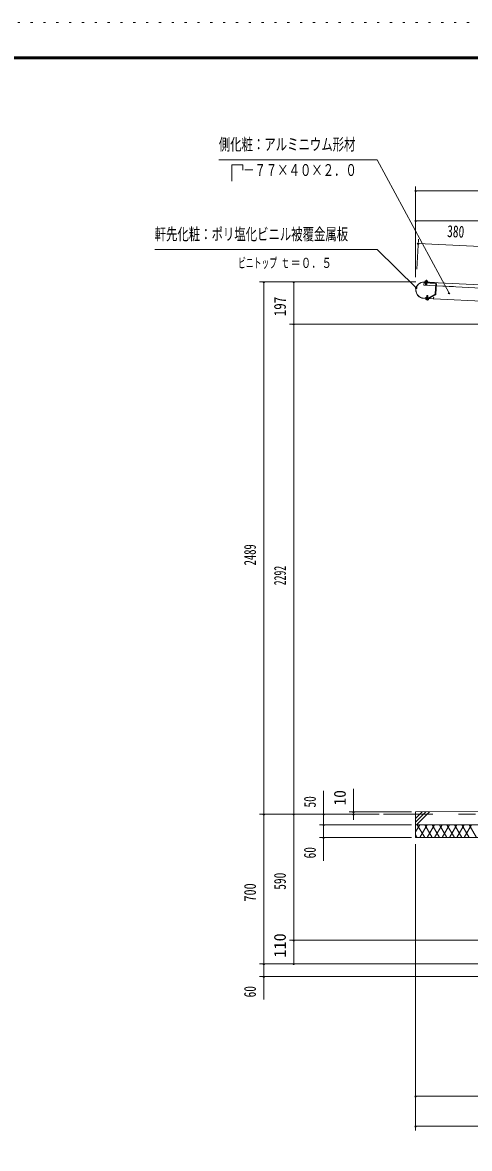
# Model space of a CAD drawing. Units: millimetres, scale not verified. Extents: x -22929 to 22939, y -10500 to 10500.
# Drawn here: x 8145 to 13369, y -2665 to 10500 of the extents above; entities that cross this region are included whole.
import ezdxf
from ezdxf.enums import TextEntityAlignment as Align

# ---------------------------------------------------------------- set-up
doc = ezdxf.new("R2010")
doc.units = ezdxf.units.MM
doc.header["$LTSCALE"] = 50
for name, pattern in [('USER2', [10, 4, -6]), ('USER3', [24, 12, -5, 2, -5]), ('USER4', [3, 0.5, -2.5])]:
    doc.linetypes.add(name, pattern=pattern)
for name, color, linetype, lineweight in [('0-6_2-02BOLD', 7, 'Continuous', 18), ('0-7_2-12HIDDEN', 3, 'USER2', 18), ('0-8_2-22CENTER', 3, 'USER3', 18), ('0-9_2-42THIN', 4, 'Continuous', 18), ('0-A_2-52DIM', 3, 'Continuous', 18), ('0-B_2-62HATCH', 2, 'Continuous', 18), ('0-C_F-F1PAPER', 5, 'Continuous', 18), ('0-D_F-E_J_ADD', 5, 'USER4', 18)]:
    doc.layers.add(name, color=color, linetype=linetype, lineweight=lineweight)
doc.styles.add('ＭＳ ゴシック', font='')
doc.styles.get('ＭＳ ゴシック').set_extended_font_data('MS Gothic')

msp = doc.modelspace()

# ---------------------------------------------------------------- linework, layer by layer
at = {"layer": '0-6_2-02BOLD'}
for p, q in [((17866.27, 7218.25), (12839.07, 7464.12)), ((12839.13, 7465.37), (17866.33, 7219.5)), ((12857.14, 7469.73), (12857.57, 7478.46)), ((12870.17, 7434.06), (12871.09, 7453.28)), ((12871.56, 7469.04), (12871.98, 7477.76)), ((12975.21, 7443.19), (12969.57, 7328.01)), ((12977.56, 7327.62), (12983.2, 7442.8)), ((13687.03, 7386.35), (12982.12, 7420.83)), ((12945.94, 7269.66), (12833.08, 7275.18)), ((12833.14, 7276.43), (12946.01, 7270.9)), ((12867.38, 7269.49), (12866.96, 7260.76)), ((12868.77, 7304.46), (12883.75, 7303.74)), ((12881.38, 7260.07), (12881.8, 7268.8)), ((12967.39, 7324.37), (12899.16, 7283.55)), ((12903.26, 7276.69), (12971.5, 7317.51)), ((12948.8, 7270.77), (13591.77, 7239.31)), ((12364.45, 1244.93), (12739.45, 1244.93)), ((12739.45, 1269.93), (18362.45, 1311.58)), ((18362.45, 1119.93), (12739.45, 1119.93))]:
    msp.add_line(p, q, dxfattribs=at)
for points in [[(12974.13, 7421.22), (12837.3, 7427.91), (12839.13, 7465.36)], [(12842.43, 7466.45), (12959.04, 7460.75), (12958.99, 7459.5)], [(12970.85, 7456.42), (12844, 7462.62), (12843.61, 7454.63), (12970.46, 7448.42)], [(12852.6, 7479.96), (12850.36, 7478.81), (12849.94, 7470.07)], [(12852.6, 7479.96), (12877.07, 7478.78), (12879.19, 7477.42), (12878.78, 7468.69)], [(12856.1, 7454.02), (12855.19, 7434.78), (12870.17, 7434.06), (12867.55, 7431.69), (12857.57, 7432.17), (12855.19, 7434.78)], [(12896.35, 7282.85), (12850.34, 7285.1), (12849.94, 7277.11), (12895.96, 7274.86)], [(12889.01, 7268.45), (12888.59, 7259.72), (12886.34, 7258.57), (12861.87, 7259.74), (12859.75, 7261.11), (12860.17, 7269.83)], [(12882.79, 7283.51), (12883.75, 7303.74), (12881.38, 7306.36), (12871.39, 7306.84), (12868.77, 7304.46), (12867.8, 7284.24)], [(12948.63, 7273.28), (12949.18, 7284.52), (12950.42, 7284.46), (12949.88, 7273.22)], [(12739.45, 1269.93), (12739.45, 969.93), (16489.46, 969.93)]]:
    msp.add_lwpolyline(points, dxfattribs=at)
for points in [[(12848.75, 7470.13), (12879.97, 7468.63), (12879.77, 7464.64), (12848.55, 7466.13)], [(12890.38, 7272.39), (12859.17, 7273.89), (12858.98, 7269.89), (12890.2, 7268.4)]]:
    msp.add_lwpolyline(points, close=True, dxfattribs=at)
for centre, radius, start, end in [((12837.76, 7370.81), 95.75, 87.19998, 267.19998), ((12837.76, 7370.81), 94.5, 89.17036, 267.19998), ((12853.74, 7474.1), 5.79, 48.70595, 87.25218), ((12863.82, 7458.12), 21.27, 67.42085, 107.0813), ((12875.36, 7473.06), 5.79, 87.25218, 125.78362), ((12970.22, 7443.43), 5, 357.2, 87.19998), ((12970.22, 7443.43), 13, 357.2, 87.19998), ((12863.58, 7265.46), 5.79, 267.25218, 305.78362), ((12875.13, 7280.41), 21.27, 247.42085, 287.0813), ((12885.19, 7264.42), 5.79, 228.70595, 267.25218), ((12896.59, 7287.84), 13, 267.19998, 300.88791), ((12896.59, 7287.84), 5, 267.19998, 300.88449), ((12946.13, 7273.4), 3.75, 267.19998, 357.19998), ((12946.13, 7273.4), 2.5, 267.19998, 357.19998), ((12965.08, 7328.23), 4.5, 300.90262, 357.21434), ((12965.08, 7328.23), 12.5, 300.89085, 357.19966)]:
    msp.add_arc(centre, radius, start, end, dxfattribs=at)
at = {"layer": '0-7_2-12HIDDEN'}
for p, q in [((12837.36, 7429.16), (12974.19, 7422.46)), ((12982.19, 7422.08), (13687.09, 7387.6)), ((12739.45, 1244.93), (19489.45, 1244.93))]:
    msp.add_line(p, q, dxfattribs=at)
at = {"layer": '0-8_2-22CENTER'}
for p, q in [((12865.36, 7489.85), (12862.39, 7429.18)), ((12876.55, 7309.34), (12873.58, 7248.68))]:
    msp.add_line(p, q, dxfattribs=at)
at = {"layer": '0-9_2-42THIN'}
for p, q in [((12858.11, 7453.92), (12857.09, 7432.69)), ((12868.07, 7432.16), (12869.09, 7453.38)), ((12870.86, 7306.36), (12869.8, 7284.15)), ((12880.79, 7283.61), (12881.85, 7305.84))]:
    msp.add_line(p, q, dxfattribs=at)
at = {"layer": '0-A_2-52DIM'}
for p, q in [((12739.46, 7521.42), (12739.46, 8582.47)), ((12749.46, 8532.46), (12729.46, 8532.46)), ((12739.46, 8532.46), (18901.95, 8532.46)), ((12749.46, 8182.46), (12729.46, 8182.46)), ((18901.95, 8182.46), (12739.46, 8182.46)), ((12771.81, 7967.24), (12754.72, 7617.66)), ((12779.37, 7917.3), (12759.37, 7917.3)), ((17713.46, 7675.51), (12769.37, 7917.3)), ((10914.45, 7467.43), (12740.31, 7467.43)), ((10974.45, 7467.43), (10954.45, 7467.43)), ((10964.45, 7467.43), (10964.45, -925.07)), ((11324.45, 7467.43), (11304.45, 7467.43)), ((11314.45, -505.07), (11314.45, 7467.43)), ((12756.47, 7397.25), (12736.47, 7397.25)), ((13139.72, 7336.96), (13119.72, 7336.96)), ((13518.82, 6974.93), (11264.45, 6974.93)), ((11324.45, 6974.93), (11304.45, 6974.93)), ((11664.45, 699.93), (11664.45, 1514.93)), ((12014.45, 1177.83), (12014.45, 1539.93)), ((10914.45, 1244.93), (12314.45, 1244.93)), ((10974.45, 1244.93), (10954.45, 1244.93)), ((11324.45, 1244.93), (11304.45, 1244.93)), ((11674.45, 1244.93), (11654.45, 1244.93)), ((11964.45, 1269.93), (12689.45, 1269.93)), ((12024.45, 1269.93), (12004.45, 1269.93)), ((12024.45, 1244.93), (12004.45, 1244.93)), ((11614.45, 1119.93), (12689.45, 1119.93)), ((11674.45, 1119.93), (11654.45, 1119.93)), ((12689.45, 969.93), (11614.45, 969.93)), ((11674.45, 969.93), (11654.45, 969.93)), ((12739.45, 894.93), (12739.45, -2455.07)), ((18287.45, -230.07), (11264.45, -230.07)), ((11324.45, -230.07), (11304.45, -230.07)), ((16414.46, -505.07), (10914.45, -505.07)), ((10974.45, -505.07), (10954.45, -505.07)), ((11324.45, -505.07), (11304.45, -505.07)), ((10914.45, -655.07), (16414.46, -655.07)), ((10974.45, -655.07), (10954.45, -655.07)), ((12749.45, -2055.07), (12729.45, -2055.07)), ((19489.45, -2055.07), (12739.45, -2055.07)), ((12749.45, -2405.07), (12729.45, -2405.07)), ((12739.45, -2405.07), (19489.45, -2405.07))]:
    msp.add_line(p, q, dxfattribs=at)
for points in [[(10439.32, 8894.93), (12289.32, 8894.93), (13129.72, 7336.96)], [(10589.32, 8644.93), (10589.32, 8836.38), (10718.1, 8836.38), (10718.1, 8771.98)], [(12746.47, 7397.25), (12289.32, 7844.93), (9689.32, 7844.93)]]:
    msp.add_lwpolyline(points, dxfattribs=at)
for centre in [(12739.46, 8532.46), (12739.46, 8182.46), (12769.37, 7917.3), (10964.45, 7467.43), (11314.45, 7467.43), (12746.47, 7397.25), (13129.72, 7336.96), (11314.45, 6974.93), (10964.45, 1244.93), (11314.45, 1244.93), (11664.45, 1244.93), (12014.45, 1269.93), (12014.45, 1244.93), (11664.45, 1119.93), (11664.45, 969.93), (11314.45, -230.07), (10964.45, -505.07), (11314.45, -505.07), (10964.45, -655.07), (12739.45, -2055.07), (12739.45, -2405.07)]:
    msp.add_arc(centre, 10, 180, 0, dxfattribs=at)
at = {"layer": '0-B_2-62HATCH'}
for p, q in [((12739.45, 1151.78), (12858.48, 1270.81)), ((12815.74, 1270.5), (12739.45, 1194.21)), ((12901.23, 1271.13), (12750.03, 1119.93)), ((12739.45, 1035.64), (12788.12, 1119.93)), ((12759.25, 1119.93), (12845.85, 969.93)), ((12874.72, 1119.93), (12788.12, 969.93)), ((12932.45, 969.93), (12845.85, 1119.93)), ((12874.72, 969.93), (12961.32, 1119.93)), ((12932.45, 1119.93), (13019.06, 969.93)), ((13047.92, 1119.93), (12961.32, 969.93)), ((13105.66, 969.93), (13019.06, 1119.93)), ((13047.92, 969.93), (13134.53, 1119.93)), ((13105.66, 1119.93), (13192.26, 969.93)), ((13221.13, 1119.93), (13134.53, 969.93)), ((13278.86, 969.93), (13192.26, 1119.93)), ((13221.13, 969.93), (13307.73, 1119.93)), ((13278.86, 1119.93), (13365.47, 969.93)), ((13394.33, 1119.93), (13307.73, 969.93)), ((13452.07, 969.93), (13365.47, 1119.93)), ((12759.25, 969.93), (12739.45, 1004.22))]:
    msp.add_line(p, q, dxfattribs=at)
at = {"layer": '0-C_F-F1PAPER'}
for points in [[(22438.96, -10000), (-6261.04, -10000), (-6261.04, 10100), (22438.96, 10100)], [(22436.46, -9997.5), (-6258.54, -9997.5), (-6258.54, 10097.5), (22436.46, 10097.5)], [(22433.96, -9995), (22433.96, 10095), (-6256.04, 10095), (-6256.04, -9995)], [(22431.46, -9992.5), (-6253.54, -9992.5), (-6253.54, 10092.5), (22431.46, 10092.5)], [(22428.96, -9990), (22428.96, 10090), (-6251.04, 10090), (-6251.04, -9990)], [(22426.46, -9987.5), (-6248.54, -9987.5), (-6248.54, 10087.5), (22426.46, 10087.5)], [(22423.96, -9985), (22423.96, 10085), (-6246.04, 10085), (-6246.04, -9985)], [(22421.46, -9982.5), (-6243.54, -9982.5), (-6243.54, 10082.5), (22421.46, 10082.5)], [(22418.96, -9980), (-6241.04, -9980), (-6241.04, 10080), (22418.96, 10080)], [(22416.46, -9977.5), (-6238.54, -9977.5), (-6238.54, 10077.5), (22416.46, 10077.5)], [(22413.96, -9975), (22413.96, 10075), (-6236.04, 10075), (-6236.04, -9975)]]:
    msp.add_lwpolyline(points, close=True, dxfattribs=at)
at = {"layer": '0-D_F-E_J_ADD'}
msp.add_lwpolyline([(22938.96, -10500), (-6761.04, -10500), (-6761.04, 10500), (22938.96, 10500)], close=True, dxfattribs=at)

# ---------------------------------------------------------------- texts
at = {"layer": '0-A_2-52DIM', "color": 7, "style": 'ＭＳ ゴシック'}
for s, height, width, p in [('側化粧：アルミニウム形材', 139.3, 0.7, (10439.32, 8963.93)), ('\u3000－７７×４０×２．０', 139.3, 0.7, (10589.32, 8663.93)), ('軒先化粧：ポリ塩化ビニル被覆金属板', 139.3, 0.7, (9689.32, 7913.93)), ('ビニトップ ', 118.4, 0.55, (10664.32, 7594.93)), ('ｔ＝０．５', 118.4, 0.75, (11155.52, 7594.93))]:
    msp.add_text(s, height=height, dxfattribs=dict(at, width=width)).set_placement(p, align=Align.BOTTOM_LEFT)
for s, rotation, width, p in [('380', 357.201, 0.7, (13103.52, 7951.02)), ('197', 90, 0.8, (11264.45, 7066.02)), ('2489', 90, 0.65, (10914.45, 4153.07)), ('2292', 90, 0.6, (11264.45, 3920.06)), ('10', 90, 0.95, (11964.45, 1345.25)), ('50', 90, 0.7, (11614.45, 1321.56)), ('60', 90, 0.7, (11614.45, 726.13)), ('590', 90, 0.7, (11264.45, 360.03)), ('700', 90, 0.75, (10914.45, 221.86)), ('60', 90, 0.7, (10914.45, -898.86))]:
    msp.add_text(s, height=139.3, rotation=rotation, dxfattribs=dict(at, width=width)).set_placement(p, align=Align.BOTTOM_LEFT)
msp.add_text('110', height=139.3, rotation=90, dxfattribs=at).set_placement((11264.45, -433.55), align=Align.BOTTOM_LEFT)

doc.saveas('drawing.dxf')
